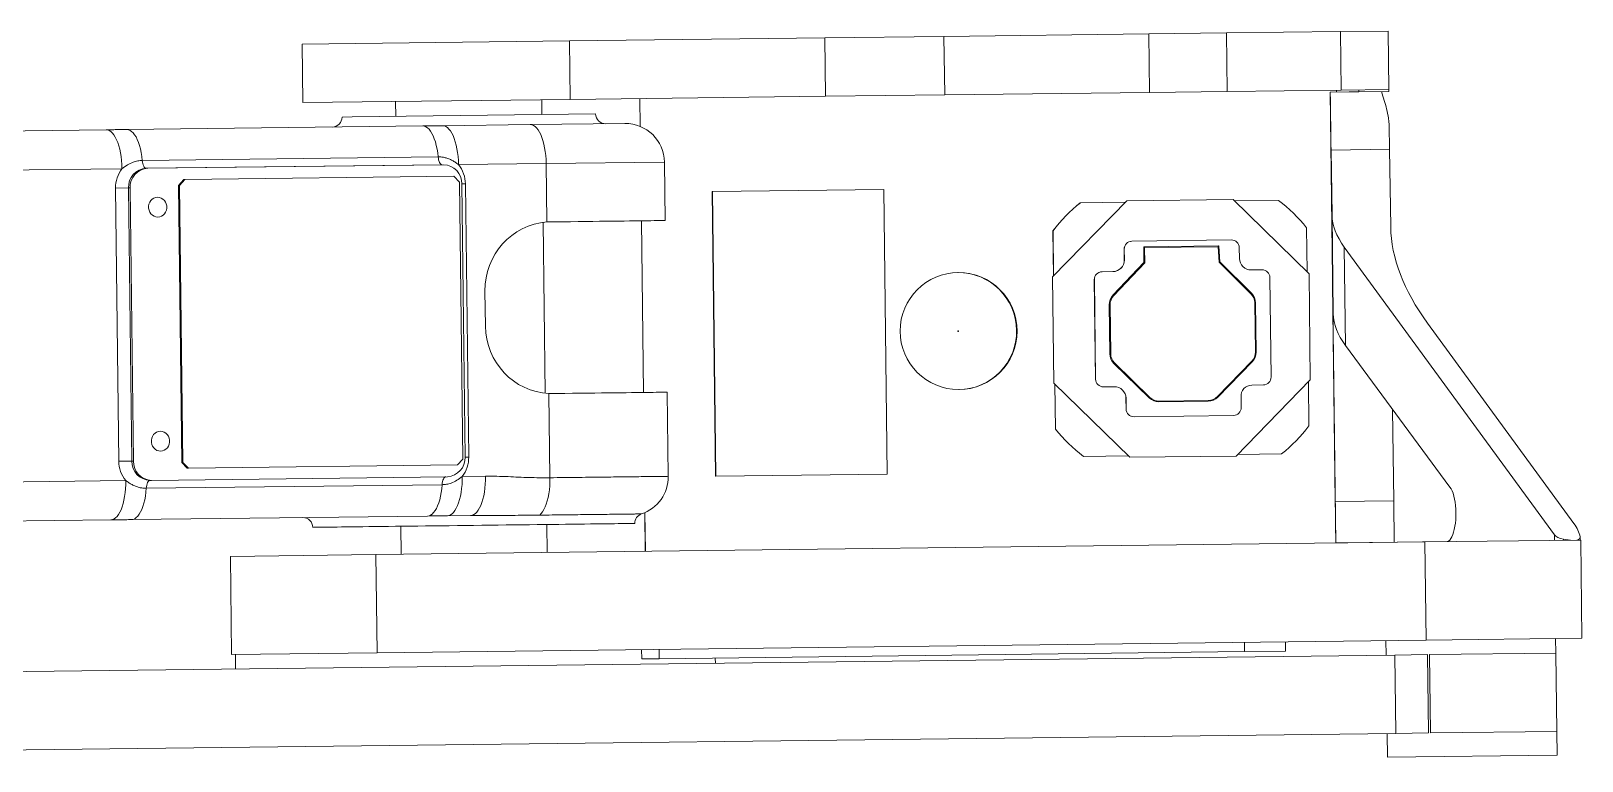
# Model space of a CAD drawing. Header units: millimetres. Extents: x 419 to 13500, y 498 to 10404.
# Drawn here: x 6583 to 7378, y 8974 to 9349 of the extents above; entities that cross this region are included whole.
import ezdxf

# ---------------------------------------------------------------- set-up
doc = ezdxf.new("R2010")
doc.units = ezdxf.units.MM
doc.header["$LTSCALE"] = 50
doc.header["$PDSIZE"] = -1

msp = doc.modelspace()

# ---------------------------------------------------------------- linework, layer by layer
at = {"color": 7, "linetype": 'Continuous', "lineweight": 15}
for p, q in [((6859.23, 9343.52), (6990.03, 9345.1)), ((6990.03, 9345.1), (7051.18, 9345.84)), ((6990.03, 9345.1), (6990.39, 9315.13)), ((7051.18, 9345.84), (7156.29, 9347.11)), ((7051.18, 9345.84), (7051.55, 9315.87)), ((7156.29, 9347.11), (7196.01, 9347.59)), ((7156.29, 9347.11), (7156.65, 9317.14)), ((7196.01, 9347.59), (7254.56, 9348.3)), ((7196.01, 9347.59), (7196.37, 9317.62)), ((7254.56, 9348.3), (7278.88, 9348.59)), ((7254.56, 9348.3), (7254.92, 9318.33)), ((7279.24, 9318.62), (7278.88, 9348.59)), ((6722.04, 9341.86), (6722.4, 9311.89)), ((6722.04, 9341.86), (6722.4, 9311.89)), ((6722.04, 9341.86), (6722.13, 9341.86)), ((6722.04, 9341.86), (6722.04, 9341.86)), ((6722.13, 9341.86), (6859.23, 9343.52)), ((6722.13, 9341.86), (6722.49, 9311.89)), ((6859.23, 9343.52), (6859.6, 9313.55)), ((6722.49, 9311.89), (6859.6, 9313.55)), ((6770, 9312.47), (6770.09, 9304.85)), ((6845.06, 9305.75), (6844.96, 9313.37)), ((6859.6, 9313.55), (6990.39, 9315.13)), ((6895.26, 9313.98), (6895.43, 9299.68)), ((6895.31, 9313.98), (6895.49, 9299.66)), ((6990.39, 9315.13), (7051.55, 9315.87)), ((7051.55, 9315.87), (7156.65, 9317.14)), ((7156.65, 9317.14), (7196.37, 9317.62)), ((7196.37, 9317.62), (7254.92, 9318.33)), ((7249.24, 9317.25), (7249.23, 9317.24)), ((7249.23, 9317.24), (7252.03, 9086.12)), ((7259.01, 9317.36), (7249.24, 9317.25)), ((7252.45, 9318.3), (7252.46, 9317.28)), ((7254.92, 9318.33), (7279.24, 9318.62)), ((7263.88, 9317.42), (7259.01, 9317.36)), ((7263.87, 9318.44), (7263.88, 9317.42)), ((7279.25, 9317.61), (7263.88, 9317.42)), ((7279.24, 9318.62), (7279.25, 9317.61)), ((6722.4, 9311.89), (6722.49, 9311.89)), ((6722.4, 9311.89), (6722.4, 9311.89)), ((6742.56, 9304.52), (6747.8, 9304.58)), ((6747.8, 9304.58), (6872.59, 9306.09)), ((5758.26, 9287.54), (6621.58, 9297.97)), ((6632.23, 9298.1), (6783.91, 9299.93)), ((6794.14, 9300.06), (6839.09, 9300.6)), ((6839.09, 9300.6), (6887.56, 9301.19)), ((6791.83, 9284.08), (6640.15, 9282.25)), ((6847.22, 9280.63), (6802.28, 9280.09)), ((6847.22, 9280.63), (6847.59, 9250.7)), ((6908.23, 9251.45), (6907.87, 9281.37)), ((7249.66, 9287.58), (7279.64, 9287.95)), ((7249.66, 9287.58), (7250.18, 9254.26)), ((7280.26, 9248.18), (7279.64, 9287.95)), ((6629.72, 9278), (5766.4, 9267.57)), ((6793.84, 9280.07), (6642.16, 9278.24)), ((6642.96, 9278.25), (6642.16, 9278.24)), ((6794.64, 9280.08), (6642.96, 9278.25)), ((6661.41, 9272.47), (6658.69, 9269.44)), ((6662.01, 9272.48), (6659.29, 9269.44)), ((6662.01, 9272.48), (6661.41, 9272.47)), ((6799.9, 9274.14), (6662.01, 9272.48)), ((6802.7, 9271.18), (6799.9, 9274.14)), ((6626.42, 9268.05), (6633.08, 9268.13)), ((6628.11, 9128.06), (6626.42, 9268.05)), ((6633.88, 9268.14), (6633.08, 9268.13)), ((6633.08, 9268.13), (6634.78, 9128.14)), ((6633.88, 9268.14), (6635.58, 9128.15)), ((6658.69, 9269.44), (6660.41, 9127.45)), ((6659.29, 9269.44), (6658.69, 9269.44)), ((6659.29, 9269.44), (6661.01, 9127.45)), ((6804.41, 9129.19), (6802.7, 9271.18)), ((6805.64, 9130.2), (6803.95, 9270.19)), ((6805.82, 9270.21), (6807.51, 9130.22)), ((6932.33, 9266.27), (6934.09, 9120.42)), ((6932.43, 9266.27), (6932.33, 9266.27)), ((7020.28, 9267.33), (6932.43, 9266.27)), ((6932.43, 9266.27), (6934.19, 9120.42)), ((7022.04, 9121.48), (7020.28, 9267.33)), ((7144.9, 9261.6), (7106.85, 9222.61)), ((7144.91, 9261.6), (7106.86, 9222.61)), ((7121.12, 9260.55), (7121.1, 9260.55)), ((7144.15, 9260.83), (7121.12, 9260.55)), ((7144.91, 9261.6), (7144.9, 9261.6)), ((7199.39, 9262.26), (7144.91, 9261.6)), ((7238.38, 9224.2), (7199.39, 9262.26)), ((7222.73, 9261.78), (7200.16, 9261.51)), ((6846.78, 9162.89), (6845.72, 9250.51)), ((6851.6, 9250.77), (6847.59, 9250.7)), ((6848.65, 9250.73), (6851.6, 9250.77)), ((6896.02, 9251.3), (6897.08, 9163.31)), ((6896.07, 9251.3), (6897.13, 9163.31)), ((7250.18, 9254.26), (7250.79, 9203.65)), ((7107.1, 9246.19), (7107.08, 9246.19)), ((7107.08, 9246.19), (7107.36, 9223.14)), ((7107.1, 9246.19), (7107.38, 9223.16)), ((7147.56, 9240.87), (7147.54, 9240.87)), ((7198.56, 9241.49), (7147.56, 9240.87)), ((7237.36, 9225.19), (7237.09, 9247.76)), ((7143.61, 9236.82), (7143.59, 9236.82)), ((7143.59, 9236.82), (7143.66, 9231.32)), ((7143.61, 9236.82), (7143.67, 9231.32)), ((7192.04, 9238.41), (7153.6, 9237.95)), ((7154.02, 9237.57), (7153.6, 9237.95)), ((7153.6, 9237.95), (7153.69, 9229.89)), ((7191.72, 9238.02), (7154.02, 9237.57)), ((7154.02, 9237.57), (7154.11, 9229.74)), ((7191.72, 9238.02), (7192.04, 9238.41)), ((7192.35, 9230.19), (7191.72, 9238.02)), ((7192.69, 9230.36), (7192.04, 9238.41)), ((7202.67, 9232.04), (7202.6, 9237.54)), ((7256.46, 9237.83), (7364.17, 9090.33)), ((7256.46, 9237.83), (7257.07, 9187.4)), ((7132.25, 9225.19), (7132.23, 9225.19)), ((7137.75, 9225.25), (7132.25, 9225.19)), ((7153.69, 9229.89), (7137.94, 9213.34)), ((7154.11, 9229.74), (7138.26, 9213.07)), ((7143.67, 9231.32), (7143.66, 9231.32)), ((7154.11, 9229.74), (7153.69, 9229.89)), ((7192.35, 9230.19), (7192.69, 9230.36)), ((7208.6, 9213.92), (7192.35, 9230.19)), ((7208.84, 9214.19), (7192.69, 9230.36)), ((7214.24, 9226.18), (7208.74, 9226.11)), ((7250.79, 9203.65), (7250.37, 9230.53)), ((7106.86, 9222.61), (7106.85, 9222.61)), ((7106.85, 9222.61), (7107.51, 9168.14)), ((7106.86, 9222.61), (7107.52, 9168.14)), ((7128.3, 9221.14), (7128.28, 9221.14)), ((7128.28, 9221.14), (7128.9, 9170.14)), ((7128.3, 9221.14), (7128.91, 9170.14)), ((7218.91, 9171.23), (7218.29, 9222.23)), ((7239.03, 9169.73), (7238.38, 9224.2)), ((7250.47, 9219.02), (7251.82, 9107.39)), ((7250.47, 9219.02), (7250.55, 9219.02)), ((6815.84, 9215.32), (6816.05, 9197.36)), ((7138.26, 9213.07), (7137.94, 9213.34)), ((7208.6, 9213.92), (7208.84, 9214.19)), ((7210.9, 9184), (7210.6, 9209.26)), ((7211.25, 9184), (7210.95, 9209.27)), ((7136.37, 9208.28), (7135.95, 9208.27)), ((7135.95, 9208.27), (7136.26, 9183.1)), ((7136.37, 9208.28), (7136.68, 9183.1)), ((7374.14, 9096.14), (7299.11, 9198.89)), ((7310.64, 9114.82), (7257.07, 9187.4)), ((7136.68, 9183.1), (7136.26, 9183.1)), ((7138.67, 9178.45), (7138.37, 9178.17)), ((7138.37, 9178.17), (7156.45, 9160.52)), ((7138.67, 9178.45), (7156.75, 9160.8)), ((7191.37, 9161.22), (7209.02, 9179.3)), ((7191.61, 9160.95), (7209.26, 9179.03)), ((7209.02, 9179.3), (7209.26, 9179.03)), ((7210.9, 9184), (7211.25, 9184)), ((7128.91, 9170.14), (7128.9, 9170.14)), ((7200.98, 9130.74), (7239.03, 9169.73)), ((6848.65, 9162.74), (6852.66, 9162.77)), ((6848.65, 9162.74), (6849.17, 9119.59)), ((6849.72, 9162.74), (6852.66, 9162.77)), ((6909.82, 9120.32), (6909.3, 9163.46)), ((7107.52, 9168.14), (7107.51, 9168.14)), ((7107.51, 9168.14), (7146.49, 9130.09)), ((7107.52, 9168.14), (7146.5, 9130.09)), ((7108.03, 9167.63), (7108.31, 9144.58)), ((7108.05, 9167.61), (7108.33, 9144.58)), ((7132.96, 9166.19), (7132.95, 9166.19)), ((7132.96, 9166.19), (7138.46, 9166.26)), ((7191.37, 9161.22), (7191.61, 9160.95)), ((7209.03, 9167.1), (7214.97, 9167.18)), ((7238.32, 9146.15), (7238.05, 9168.72)), ((7144.53, 9160.33), (7144.52, 9160.33)), ((7144.52, 9160.33), (7144.58, 9154.83)), ((7144.53, 9160.33), (7144.6, 9154.83)), ((7144.6, 9154.83), (7144.58, 9154.83)), ((7156.75, 9160.8), (7156.45, 9160.52)), ((7161.45, 9158.92), (7161.42, 9158.53)), ((7161.42, 9158.53), (7186.69, 9158.84)), ((7161.45, 9158.92), (7186.72, 9159.22)), ((7186.72, 9159.22), (7186.69, 9158.84)), ((7203.6, 9155.54), (7203.53, 9161.04)), ((7281.8, 9107.75), (7281.24, 9154.66)), ((7148.65, 9150.88), (7148.63, 9150.88)), ((7148.65, 9150.88), (7199.64, 9151.5)), ((7108.33, 9144.58), (7108.31, 9144.58)), ((7122.69, 9130.56), (7122.67, 9130.56)), ((7122.69, 9130.56), (7145.72, 9130.84)), ((7146.5, 9130.09), (7146.49, 9130.09)), ((7146.5, 9130.09), (7200.98, 9130.74)), ((7201.73, 9131.52), (7224.3, 9131.79)), ((6635.58, 9128.15), (6634.78, 9128.14)), ((6660.41, 9127.45), (6663.2, 9124.48)), ((6661.01, 9127.45), (6660.41, 9127.45)), ((6661.01, 9127.45), (6663.8, 9124.49)), ((6663.8, 9124.49), (6663.2, 9124.48)), ((6663.8, 9124.49), (6801.69, 9126.15)), ((6801.69, 9126.15), (6804.41, 9129.19)), ((6934.19, 9120.42), (7022.04, 9121.48)), ((6244.92, 9113.49), (6631.66, 9118.16)), ((6642.18, 9114.18), (6793.86, 9116.02)), ((6644.89, 9118.26), (6644.09, 9118.25)), ((6644.89, 9118.26), (6796.57, 9120.09)), ((6804.2, 9120.25), (6816.14, 9120.39)), ((6934.19, 9120.42), (6934.09, 9120.42)), ((7251.82, 9107.39), (7281.8, 9107.75)), ((6624.01, 9098), (6237.27, 9093.33)), ((6786.33, 9099.97), (6634.65, 9098.13)), ((6808.49, 9100.23), (6796.55, 9100.09)), ((6808.99, 9100.24), (6808.49, 9100.23)), ((6897.82, 9101.71), (6898.06, 9081.84)), ((6897.88, 9101.73), (6898.12, 9081.84)), ((6772.63, 9094.72), (6772.81, 9080.33)), ((6847.77, 9081.23), (6847.6, 9095.63)), ((7364.17, 9090.33), (7364.21, 9087.48)), ((7297.74, 9086.67), (6759.9, 9080.17)), ((7252.11, 9086.18), (7252.21, 9086.18)), ((7252.21, 9086.18), (7258.3, 9086.26)), ((7252.21, 9086.18), (7252.21, 9086.12)), ((7258.3, 9086.26), (7309.27, 9086.87)), ((7258.3, 9086.26), (7258.3, 9086.2)), ((7377.71, 9087.64), (7297.74, 9086.67)), ((7297.74, 9086.67), (7298.35, 9036.39)), ((7368.9, 9088.12), (7372.47, 9087.58)), ((7368.9, 9088.12), (7368.91, 9087.53)), ((7377.47, 9087.64), (7377.45, 9089.08)), ((7378.32, 9037.35), (7377.71, 9087.64)), ((6759.9, 9080.17), (6685.3, 9079.27)), ((6685.3, 9079.27), (6685.91, 9028.98)), ((6759.9, 9080.17), (6760.5, 9029.88)), ((7298.35, 9036.39), (6760.5, 9029.88)), ((7205.35, 9030.44), (7205.29, 9035.26)), ((7226.37, 9030.69), (7226.31, 9035.52)), ((7277.83, 9036.14), (7277.92, 9028.65)), ((7378.32, 9037.35), (7298.35, 9036.39)), ((7364.91, 9029.7), (7364.82, 9037.19)), ((7282.39, 9028.7), (6110.53, 9014.53)), ((6760.5, 9029.88), (6685.91, 9028.98)), ((6687.91, 9029.01), (6688, 9021.51)), ((6896.13, 9031.52), (6896.19, 9026.7)), ((6905.17, 9026.81), (6896.19, 9026.7)), ((6905.17, 9026.81), (6905.11, 9031.63)), ((7205.35, 9030.44), (6905.17, 9026.81)), ((6933.98, 9024.49), (6933.95, 9027.15)), ((7226.37, 9030.69), (7205.35, 9030.44)), ((7299.19, 9028.9), (7282.39, 9028.7)), ((7282.88, 8988.57), (7282.39, 9028.7)), ((7299.19, 9028.9), (7299.68, 8988.77)), ((7364.92, 9029.7), (7300.13, 9028.91)), ((7300.62, 8988.79), (7300.13, 9028.91)), ((7365.4, 8989.57), (7364.92, 9029.7)), ((7282.88, 8988.57), (6111.01, 8974.4)), ((7278.41, 8988.52), (7278.55, 8976.33)), ((7299.68, 8988.77), (7282.88, 8988.57)), ((7365.4, 8989.57), (7300.62, 8988.79)), ((7365.55, 8977.38), (7365.4, 8989.57)), ((7365.55, 8977.38), (7278.55, 8976.33))]:
    msp.add_line(p, q, dxfattribs=at)
at = {"color": 8, "linetype": 'Continuous', "lineweight": 15}
for p, q in [((6907.87, 9281.37), (6847.22, 9280.63)), ((6805.64, 9130.2), (6807.51, 9130.22))]:
    msp.add_line(p, q, dxfattribs=at)
at = {"color": 7, "linetype": 'Continuous', "lineweight": 15, "flags": 128}
for points in [[(6629.72, 9278), (6629.65, 9280.1), (6629.49, 9282.17), (6629.25, 9284.2), (6628.93, 9286.16), (6628.54, 9288.02), (6628.07, 9289.78), (6627.53, 9291.4), (6626.92, 9292.88), (6626.27, 9294.2), (6625.56, 9295.33), (6624.81, 9296.28), (6624.03, 9297.02), (6623.22, 9297.55), (6622.4, 9297.87), (6621.58, 9297.97)], [(6632.23, 9298.1), (6633.06, 9298), (6633.88, 9297.68), (6634.69, 9297.14), (6635.47, 9296.4), (6636.22, 9295.45), (6636.93, 9294.31), (6637.59, 9292.99), (6638.19, 9291.51), (6638.73, 9289.88), (6639.2, 9288.12), (6639.6, 9286.24), (6639.91, 9284.28), (6640.15, 9282.25)], [(6783.91, 9299.93), (6784.74, 9299.83), (6785.56, 9299.51), (6786.37, 9298.98), (6787.15, 9298.23), (6787.9, 9297.28), (6788.61, 9296.14), (6789.26, 9294.83), (6789.87, 9293.34), (6790.41, 9291.71), (6790.88, 9289.95), (6791.28, 9288.08), (6791.59, 9286.11), (6791.83, 9284.08)], [(6794.14, 9300.06), (6794.97, 9299.96), (6795.79, 9299.64), (6796.6, 9299.11), (6797.38, 9298.36), (6798.12, 9297.42), (6798.83, 9296.28), (6799.49, 9294.97), (6800.09, 9293.49), (6800.63, 9291.86), (6801.1, 9290.11), (6801.5, 9288.24), (6801.82, 9286.28), (6802.06, 9284.26), (6802.21, 9282.19), (6802.28, 9280.09)], [(6839.09, 9300.6), (6839.91, 9300.5), (6840.73, 9300.18), (6841.54, 9299.65), (6842.32, 9298.91), (6843.07, 9297.96), (6843.77, 9296.83), (6844.43, 9295.51), (6845.03, 9294.03), (6845.57, 9292.41), (6846.04, 9290.65), (6846.44, 9288.79), (6846.76, 9286.83), (6847, 9284.8), (6847.16, 9282.73), (6847.22, 9280.63)], [(6640.15, 9282.25), (6640.26, 9281.42), (6640.42, 9280.65), (6640.63, 9279.96), (6640.88, 9279.36), (6641.17, 9278.87), (6641.48, 9278.52), (6641.82, 9278.31), (6642.16, 9278.24)], [(6793.84, 9280.07), (6793.5, 9280.14), (6793.16, 9280.35), (6792.85, 9280.71), (6792.56, 9281.19), (6792.31, 9281.79), (6792.1, 9282.48), (6791.94, 9283.26), (6791.83, 9284.08)], [(6648.09, 9253.21), (6649.06, 9253.33), (6649.99, 9253.67), (6650.83, 9254.21), (6651.55, 9254.94), (6652.12, 9255.81), (6652.5, 9256.78), (6652.69, 9257.83), (6652.68, 9258.9), (6652.46, 9259.94), (6652.05, 9260.9), (6651.47, 9261.76), (6650.73, 9262.47), (6649.87, 9262.99), (6648.94, 9263.31), (6647.96, 9263.41), (6646.99, 9263.28), (6646.06, 9262.94), (6645.22, 9262.4), (6644.5, 9261.68), (6643.93, 9260.81), (6643.55, 9259.83), (6643.36, 9258.78), (6643.37, 9257.72), (6643.58, 9256.68), (6643.99, 9255.71), (6644.58, 9254.85), (6645.32, 9254.15), (6646.17, 9253.62), (6647.11, 9253.31), (6648.09, 9253.21)], [(6908.23, 9251.45), (6908.22, 9251.45), (6908.05, 9251.45), (6907.67, 9251.44), (6907.07, 9251.44), (6906.27, 9251.43), (6905.25, 9251.41), (6904.03, 9251.4), (6902.6, 9251.38), (6900.97, 9251.36), (6899.15, 9251.34), (6897.13, 9251.32), (6894.92, 9251.29), (6892.53, 9251.26), (6889.95, 9251.23), (6887.2, 9251.2), (6884.29, 9251.16), (6881.21, 9251.12), (6877.98, 9251.09), (6874.59, 9251.04), (6871.07, 9251), (6867.41, 9250.96), (6863.63, 9250.91), (6859.72, 9250.86), (6855.71, 9250.82), (6851.6, 9250.77)], [(7210.6, 9209.26), (7210.81, 9209.27), (7210.95, 9209.27)], [(6852.66, 9162.77), (6856.78, 9162.82), (6860.79, 9162.87), (6864.69, 9162.92), (6868.47, 9162.96), (6872.13, 9163.01), (6875.66, 9163.05), (6879.04, 9163.09), (6882.27, 9163.13), (6885.35, 9163.17), (6888.27, 9163.2), (6891.02, 9163.24), (6893.59, 9163.27), (6895.98, 9163.3), (6898.19, 9163.32), (6900.21, 9163.35), (6902.04, 9163.37), (6903.67, 9163.39), (6905.09, 9163.41), (6906.31, 9163.42), (6907.33, 9163.43), (6908.14, 9163.44), (6908.73, 9163.45), (6909.12, 9163.46), (6909.29, 9163.46), (6909.3, 9163.46)], [(6649.54, 9133.22), (6650.51, 9133.34), (6651.44, 9133.68), (6652.28, 9134.22), (6653, 9134.94), (6653.57, 9135.81), (6653.95, 9136.79), (6654.14, 9137.84), (6654.13, 9138.9), (6653.91, 9139.94), (6653.5, 9140.91), (6652.92, 9141.77), (6652.18, 9142.47), (6651.33, 9143), (6650.39, 9143.31), (6649.41, 9143.41), (6648.44, 9143.29), (6647.51, 9142.95), (6646.67, 9142.41), (6645.95, 9141.68), (6645.38, 9140.82), (6645, 9139.84), (6644.81, 9138.79), (6644.82, 9137.73), (6645.04, 9136.69), (6645.45, 9135.72), (6646.03, 9134.86), (6646.77, 9134.16), (6647.62, 9133.63), (6648.56, 9133.31), (6649.54, 9133.22)], [(6628.11, 9128.06), (6629.06, 9128.07), (6630.05, 9128.08), (6631.04, 9128.09), (6632, 9128.1), (6632.88, 9128.11), (6633.66, 9128.12), (6634.3, 9128.13), (6634.78, 9128.14)], [(6624.01, 9098), (6624.83, 9098.12), (6625.65, 9098.46), (6626.44, 9099.02), (6627.2, 9099.78), (6627.92, 9100.74), (6628.6, 9101.89), (6629.23, 9103.22), (6629.8, 9104.71), (6630.3, 9106.35), (6630.73, 9108.12), (6631.08, 9109.99), (6631.35, 9111.96), (6631.54, 9113.99), (6631.64, 9116.07), (6631.66, 9118.16)], [(6634.65, 9098.13), (6635.47, 9098.25), (6636.29, 9098.59), (6637.08, 9099.15), (6637.85, 9099.91), (6638.57, 9100.88), (6639.25, 9102.04), (6639.88, 9103.37), (6640.45, 9104.87), (6640.95, 9106.52), (6641.37, 9108.29), (6641.73, 9110.18), (6642, 9112.15), (6642.18, 9114.18)], [(6642.18, 9114.18), (6642.27, 9115.01), (6642.41, 9115.79), (6642.61, 9116.49), (6642.84, 9117.1), (6643.12, 9117.59), (6643.43, 9117.95), (6643.75, 9118.17), (6644.09, 9118.25)], [(6786.33, 9099.97), (6787.15, 9100.09), (6787.97, 9100.43), (6788.76, 9100.98), (6789.52, 9101.75), (6790.25, 9102.72), (6790.93, 9103.87), (6791.56, 9105.21), (6792.12, 9106.71), (6792.62, 9108.35), (6793.05, 9110.13), (6793.4, 9112.01), (6793.67, 9113.98), (6793.86, 9116.02)], [(6795.77, 9120.08), (6795.43, 9120), (6795.1, 9119.78), (6794.8, 9119.42), (6794.52, 9118.93), (6794.29, 9118.33), (6794.09, 9117.62), (6793.95, 9116.85), (6793.86, 9116.02)], [(6796.55, 9100.09), (6797.37, 9100.21), (6798.18, 9100.55), (6798.98, 9101.1), (6799.74, 9101.86), (6800.46, 9102.83), (6801.14, 9103.98), (6801.77, 9105.31), (6802.33, 9106.8), (6802.83, 9108.44), (6803.26, 9110.2), (6803.62, 9112.08), (6803.89, 9114.04), (6804.08, 9116.08), (6804.18, 9118.15), (6804.2, 9120.25)], [(6808.49, 9100.23), (6809.32, 9100.35), (6810.13, 9100.69), (6810.92, 9101.25), (6811.68, 9102.01), (6812.41, 9102.97), (6813.09, 9104.12), (6813.71, 9105.45), (6814.28, 9106.94), (6814.78, 9108.58), (6815.21, 9110.35), (6815.56, 9112.23), (6815.83, 9114.19), (6816.02, 9116.22), (6816.13, 9118.3), (6816.14, 9120.39)], [(6843.92, 9100.42), (6844.69, 9101.18), (6845.42, 9102.14), (6846.1, 9103.29), (6846.73, 9104.62), (6847.3, 9106.11), (6847.8, 9107.75), (6848.23, 9109.52), (6848.58, 9111.4), (6848.86, 9113.37), (6849.05, 9115.4), (6849.15, 9117.48), (6849.17, 9119.59)], [(7309.27, 9086.87), (7309.89, 9087.16), (7310.48, 9087.67), (7311.05, 9088.39), (7311.58, 9089.31), (7312.07, 9090.42), (7312.5, 9091.7), (7312.87, 9093.13), (7313.18, 9094.69), (7313.42, 9096.36), (7313.58, 9098.1), (7313.67, 9099.9), (7313.68, 9101.72), (7313.61, 9103.54), (7313.47, 9105.32), (7313.25, 9107.05), (7312.96, 9108.69), (7312.61, 9110.23), (7312.19, 9111.63), (7311.72, 9112.87), (7311.2, 9113.94), (7310.64, 9114.82)], [(6892.66, 9096.17), (6892.66, 9096.17), (6892.55, 9096.17), (6892.23, 9096.17), (6891.7, 9096.16), (6890.95, 9096.15), (6890, 9096.14), (6888.85, 9096.13), (6887.49, 9096.11), (6885.94, 9096.09), (6884.19, 9096.07), (6882.25, 9096.05), (6880.12, 9096.02), (6877.82, 9095.99), (6875.34, 9095.96), (6872.69, 9095.93), (6869.89, 9095.9), (6866.93, 9095.86), (6863.82, 9095.82), (6860.58, 9095.78), (6857.21, 9095.74), (6853.71, 9095.7), (6850.1, 9095.66), (6846.4, 9095.61), (6842.59, 9095.57), (6838.71, 9095.52), (6834.75, 9095.47), (6830.73, 9095.42), (6826.65, 9095.37), (6822.54, 9095.32), (6818.39, 9095.27), (6814.22, 9095.22), (6810.04, 9095.17), (6805.86, 9095.12), (6801.69, 9095.07), (6797.54, 9095.02), (6793.42, 9094.97), (6789.35, 9094.92), (6785.33, 9094.87), (6781.37, 9094.83), (6777.49, 9094.78), (6773.69, 9094.73), (6769.99, 9094.69), (6766.39, 9094.64), (6762.9, 9094.6), (6759.53, 9094.56), (6756.29, 9094.52), (6753.19, 9094.49), (6750.23, 9094.45), (6747.43, 9094.42), (6744.79, 9094.38), (6742.32, 9094.35), (6740.02, 9094.33), (6737.9, 9094.3), (6735.97, 9094.28), (6734.23, 9094.26), (6732.68, 9094.24), (6731.33, 9094.22), (6730.19, 9094.21), (6729.24, 9094.2), (6728.51, 9094.19), (6727.99, 9094.18), (6727.67, 9094.18), (6727.57, 9094.18)]]:
    msp.add_lwpolyline(points, dxfattribs=at)
at = {"color": 8, "linetype": 'Continuous', "lineweight": 15, "flags": 128}
msp.add_lwpolyline([(6803.95, 9270.19), (6804.19, 9270.19), (6804.95, 9270.2), (6805.82, 9270.21)], dxfattribs=at)
at = {"color": 7, "linetype": 'Continuous', "lineweight": 15}
msp.add_circle((7058.7, 9194.79), 30, dxfattribs=at)
for centre, radius, start, end in [((6737.48, 9304.45), 5.08, 270.69263, 0.69263), ((6877.67, 9306.15), 5.08, 180.69263, 270.69263), ((6887.81, 9281.12), 20.07, 0.69263, 90.69263), ((6642.28, 9268.32), 15.86, 142.35999, 180.97549), ((6642.69, 9268.63), 9.62, 93.2005, 182.99806), ((6643.49, 9268.64), 9.62, 93.2005, 182.99806), ((6794.33, 9270.46), 9.62, 358.38722, 88.18479), ((6789.96, 9270.1), 15.86, 0.40979, 39.02529), ((7172.69, 9196.17), 82.5, 128.70492, 142.68045), ((7172.71, 9196.17), 82.5, 128.70492, 142.68045), ((7172.71, 9196.17), 82.5, 38.70488, 52.68032), ((7147.59, 9236.87), 4, 90.69267, 180.69267), ((7147.61, 9236.87), 4, 90.69267, 180.69267), ((7198.6, 9237.49), 4, 0.6926, 90.6926), ((7058.45, 9194.79), 30, 270.93413, 90.45114), ((7058.47, 9194.79), 30, 0.6926, 90.47198), ((7058.47, 9194.79), 30, 270.9133, 90.47196), ((7132.28, 9221.19), 4, 90.69267, 180.69267), ((7132.3, 9221.19), 4, 90.69267, 180.69267), ((7137.66, 9231.25), 6, 270.69267, 0.69267), ((7137.68, 9231.25), 6, 270.69267, 0.69267), ((7208.67, 9232.11), 6, 180.6926, 270.6926), ((7214.29, 9222.18), 4, 0.6926, 90.6926), ((7143.17, 9208.36), 7.22, 136.42707, 180.69264), ((7143.21, 9208.36), 6.84, 136.42707, 180.69264), ((7203.76, 9209.09), 6.84, 1.44682, 44.95829), ((7203.72, 9209.09), 7.22, 1.42644, 44.95829), ((7058.47, 9194.79), 30, 270.91328, 0.69267), ((7143.26, 9183.18), 7, 180.69263, 225.69265), ((7143.29, 9183.18), 6.61, 180.69263, 225.69265), ((7204.29, 9183.92), 6.61, 315.69271, 0.69264), ((7204.25, 9183.92), 7, 315.69271, 0.69264), ((7132.9, 9170.19), 4, 180.6926, 270.6926), ((7132.91, 9170.19), 4, 180.6926, 270.6926), ((7214.91, 9171.18), 4, 270.83565, 0.69267), ((7138.52, 9160.26), 6, 0.6926, 90.6926), ((7138.53, 9160.26), 6, 0.6926, 90.6926), ((7186.64, 9165.84), 6.61, 270.69264, 315.69271), ((7209.12, 9161.49), 5.61, 90.83566, 184.57145), ((7148.58, 9154.88), 4, 180.6926, 270.6926), ((7148.6, 9154.88), 4, 180.6926, 270.6926), ((7161.34, 9165.53), 7, 225.69265, 270.69263), ((7161.37, 9165.53), 6.62, 225.69265, 270.69263), ((7186.6, 9165.84), 7, 270.69264, 315.69271), ((7199.6, 9155.5), 4, 270.69267, 0.69267), ((7172.71, 9196.17), 82.5, 308.70496, 322.68035), ((7172.69, 9196.17), 82.5, 218.70488, 232.68031), ((7172.71, 9196.17), 82.5, 218.70488, 232.68031), ((6796.03, 9129.7), 9.62, 273.20046, 2.99806), ((6791.65, 9129.95), 15.86, 322.27775, 0.9772), ((6643.97, 9128.17), 15.86, 180.40805, 219.10751), ((6644.4, 9127.87), 9.62, 178.3872, 268.18479), ((6645.2, 9127.88), 9.62, 178.3872, 268.18479), ((6889.75, 9120.08), 20.07, 288.47223, 0.69436), ((6722.49, 9094.11), 5.08, 0.69263, 90.69263), ((6897.74, 9096.23), 5.08, 108.64954, 180.69263)]:
    msp.add_arc(centre, radius, start, end, dxfattribs=at)
for centre, major_axis, ratio, start_param, end_param in [((7248.49, 9391.61), (-1.4, 115.5), 0.001658, 2.270299, 2.692025), ((7278.47, 9391.97), (-1.4, 115.5), 0.001658, 2.498194, 2.692025), ((6850.14, 9215.73), (-0.42, 35.07), 0.978334, 0.062212, 1.570796), ((7350.37, 9238.97), (99.83, -19.39), 0.438147, 3.233512, 3.582578), ((7580.84, 9202.3), (299.5, -58.17), 0.438147, 3.233512, 3.582578), ((7250.55, 9214.91), (-0.21, 17.31), 0.001658, 5.837812, 7.614489), ((7350.98, 9188.54), (99.85, -19.07), 0.433838, 3.231233, 3.580299), ((6850.37, 9197.77), (-0.42, 35.07), 0.978334, 1.570796, 3.079162), ((7251.86, 9107.39), (-0.26, 21.2), 0.001658, 1.570796, 3.141593), ((7281.84, 9107.75), (-0.26, 21.2), 0.001658, 1.570796, 3.141593), ((7368.87, 9090.39), (4.99, -0.97), 0.438147, 3.582577, 4.804309), ((7320.62, 9095.49), (56.9, -11.05), 0.438147, 0.18822, 0.440985), ((7372.44, 9089.84), (4.99, -0.97), 0.438147, 5.502438, 6.471406)]:
    msp.add_ellipse(centre, major_axis=major_axis, ratio=ratio, start_param=start_param, end_param=end_param, dxfattribs=at)
for points, knots in [([(7279.47, 9299.56), (7279.45, 9300.26), (7279.39, 9301.66), (7279.01, 9304.67), (7278.24, 9308.41), (7276.98, 9312.99), (7275.99, 9316.04), (7275.49, 9317.56)], [0, 0, 0, 0, 0.135024, 0.270055, 0.543619, 0.771085, 1, 1, 1, 1]), ([(6621.58, 9297.97), (6622.46, 9297.98), (6624.21, 9298), (6626.9, 9298.04), (6629.6, 9298.07), (6631.35, 9298.09), (6632.23, 9298.1)], [0, 0, 0, 0, 0.249777, 0.499993, 0.749875, 1, 1, 1, 1]), ([(6783.91, 9299.93), (6785.62, 9299.96), (6789.03, 9300), (6792.44, 9300.04), (6794.14, 9300.06)], [0, 0, 0, 0, 0.500006, 1, 1, 1, 1]), ([(6640.15, 9282.25), (6639.37, 9282.2), (6637.79, 9282.1), (6635.19, 9281.37), (6632.43, 9280.06), (6630.63, 9278.7), (6629.72, 9278)], [0, 0, 0, 0, 0.207356, 0.419804, 0.705671, 1, 1, 1, 1]), ([(6802.28, 9280.09), (6801.76, 9280.47), (6800.73, 9281.25), (6799.07, 9282.25), (6797.31, 9283.09), (6795.49, 9283.68), (6793.65, 9284.04), (6792.44, 9284.07), (6791.83, 9284.08)], [0, 0, 0, 0, 0.166356, 0.33363, 0.505238, 0.679119, 0.838424, 1, 1, 1, 1]), ([(6631.66, 9118.16), (6632.18, 9117.78), (6633.22, 9117.01), (6634.9, 9116.01), (6636.69, 9115.17), (6638.52, 9114.59), (6640.36, 9114.23), (6641.57, 9114.2), (6642.18, 9114.18)], [0, 0, 0, 0, 0.166296, 0.33351, 0.505048, 0.678847, 0.838291, 1, 1, 1, 1]), ([(6793.86, 9116.02), (6794.64, 9116.07), (6796.22, 9116.16), (6798.8, 9116.89), (6801.52, 9118.2), (6803.3, 9119.56), (6804.2, 9120.25)], [0, 0, 0, 0, 0.207687, 0.420467, 0.706029, 1, 1, 1, 1]), ([(6816.14, 9120.39), (6818.07, 9120.39), (6821.93, 9120.39), (6829.36, 9120.1), (6838.43, 9119.63), (6845.59, 9119.6), (6849.17, 9119.59)], [0, 0, 0, 0, 0.174974, 0.350078, 0.674978, 1, 1, 1, 1]), ([(6634.65, 9098.13), (6634.1, 9098.13), (6633.01, 9098.11), (6631.23, 9098.09), (6629.11, 9098.07), (6626.64, 9098.04), (6624.89, 9098.01), (6624.01, 9098)], [0, 0, 0, 0, 0.1561037, 0.3123741, 0.500017, 0.7498889, 1, 1, 1, 1]), ([(6796.55, 9100.09), (6794.84, 9100.07), (6791.44, 9100.03), (6788.03, 9099.99), (6786.33, 9099.97)], [0, 0, 0, 0, 0.499995, 1, 1, 1, 1])]:
    msp.add_open_spline(points, degree=3, knots=knots, dxfattribs=at)
at = {"color": 8, "linetype": 'Continuous', "lineweight": 15}
for points, knots in [([(6849.17, 9119.59), (6851.68, 9119.62), (6856.73, 9119.68), (6863.95, 9119.77), (6870.9, 9119.85), (6877.39, 9119.93), (6883.36, 9120), (6888.79, 9120.07), (6893.73, 9120.13), (6898.03, 9120.18), (6901.7, 9120.22), (6904.71, 9120.26), (6907.08, 9120.29), (6908.72, 9120.31), (6909.68, 9120.32), (6909.74, 9120.32), (6909.77, 9120.32)], [0, 0, 0, 0, 0.071029, 0.14255, 0.215628, 0.289242, 0.360271, 0.432313, 0.50487, 0.578485, 0.649513, 0.721556, 0.794112, 0.867727, 0.938756, 1, 1, 1, 1]), ([(6843.92, 9100.42), (6842.36, 9100.4), (6839.22, 9100.37), (6833.94, 9100.33), (6828.1, 9100.31), (6821.67, 9100.3), (6815.29, 9100.29), (6811.04, 9100.26), (6808.99, 9100.24)], [0, 0, 0, 0, 0.140762, 0.281849, 0.463195, 0.645209, 0.829183, 1, 1, 1, 1]), ([(6896.11, 9101.05), (6896.06, 9101.05), (6895.96, 9101.05), (6895.03, 9101.04), (6893.53, 9101.02), (6891.45, 9100.99), (6888.77, 9100.96), (6885.52, 9100.92), (6881.75, 9100.88), (6877.5, 9100.82), (6872.72, 9100.77), (6867.56, 9100.7), (6862.08, 9100.64), (6856.37, 9100.57), (6850.32, 9100.5), (6846.06, 9100.44), (6843.92, 9100.42)], [0, 0, 0, 0, 0.069832, 0.143446, 0.214733, 0.286517, 0.359074, 0.432689, 0.503975, 0.57576, 0.648317, 0.721932, 0.79076, 0.860044, 0.929785, 1, 1, 1, 1])]:
    msp.add_open_spline(points, degree=3, knots=knots, dxfattribs=at)
at = {"color": 7, "linetype": 'Continuous'}
msp.add_point((7058.43, 9194.79), dxfattribs=at)

doc.saveas('drawing.dxf')
